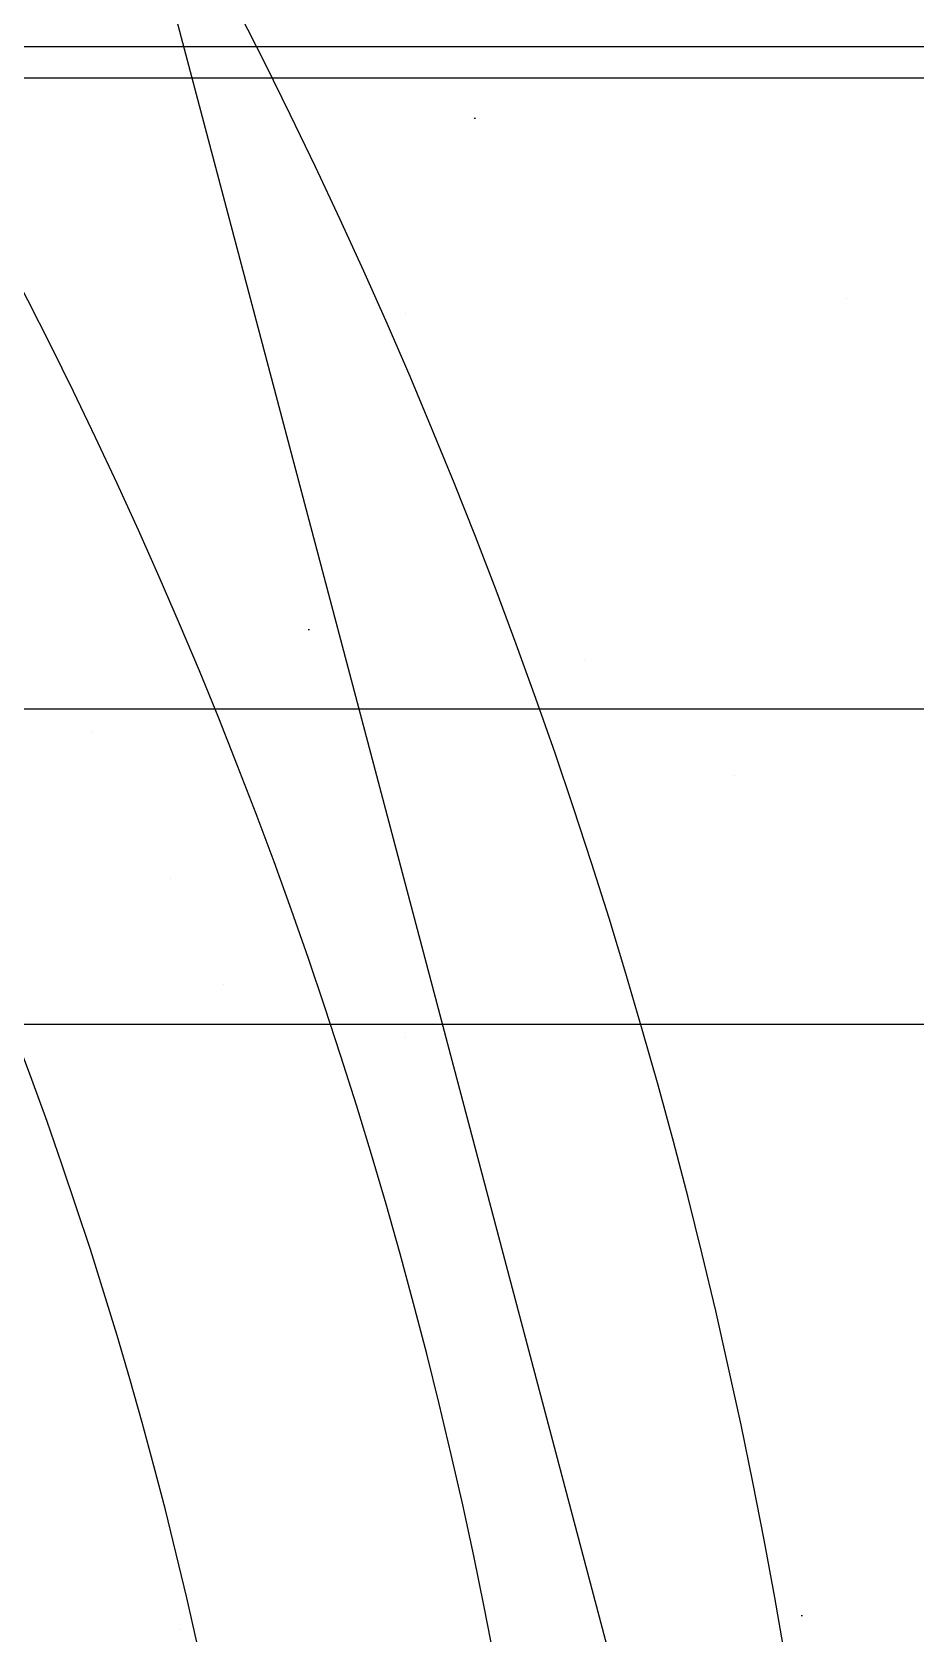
# Model space of a CAD drawing. Header units: inches. Extents: x -31 to 122, y -49 to 49.
# Drawn here: x 2.688 to 4.088, y 1.534 to 4.073 of the extents above; entities that cross this region are included whole.
import ezdxf

# ---------------------------------------------------------------- set-up
doc = ezdxf.new("R2010")
doc.units = ezdxf.units.IN
doc.header["$MEASUREMENT"] = 0

# ---------------------------------------------------------------- blocks, each defined once
blk = doc.blocks.new('HVRF25')
blk.add_circle((0, 0), 22)
blk = doc.blocks.new('HVRF19')
blk.add_circle((0, 0), 16.5)
blk = doc.blocks.new('HVRF13')
blk.add_circle((0, 0), 12)
blk = doc.blocks.new('HVRF37')
blk.add_circle((0, 0), 31)
blk = doc.blocks.new('HVRF31')
blk.add_circle((0, 0), 25)
blk = doc.blocks.new('*X130')
at = {"color": 0}
for p, q in [((4844.53125, 2932.8125), (4844.53125, 2932.8125)), ((4843.75, 2931.25), (4843.75, 2931.25))]:
    blk.add_line(p, q, dxfattribs=at)
blk = doc.blocks.new('hvtbeav1n')
blk.add_line((0, 4.05), (6.2229, 4.05))
at = {"color": 8, "extrusion": (0, 0, -1), "xscale": -1.349999999999909, "yscale": 1.35000000000008, "zscale": -1.35, "rotation": 180}
blk.add_blockref('*X130', (-6543.0404, 3960.839), dxfattribs=at)
blk = doc.blocks.new('*X132')
at = {"color": 0}
for p, q in [((4844.53125, 2932.8125), (4844.53125, 2932.8125)), ((4843.75, 2931.25), (4843.75, 2931.25))]:
    blk.add_line(p, q, dxfattribs=at)
blk = doc.blocks.new('hvtbeav1')
blk.add_line((0, 4.05), (6.2229, 4.05))
at = {"color": 8, "extrusion": (0, 0, -1), "xscale": -1.349999999999909, "yscale": 1.35000000000008, "zscale": -1.35, "rotation": 180}
blk.add_blockref('*X132', (-6543.0404, 3960.839), dxfattribs=at)
blk = doc.blocks.new('hvtb8c')
blk.add_line((6, 4), (0, 4))
blk = doc.blocks.new('hvtb8')
blk.add_line((6, 4), (0, 4))
blk = doc.blocks.new('hvtb6c')
blk.add_line((6, 3), (0, 3))
blk = doc.blocks.new('hvtb6')
blk.add_line((6, 3), (0, 3))
blk = doc.blocks.new('hvtb5c')
blk.add_line((10, 2.5), (0, 2.5))
blk = doc.blocks.new('hvtb5')
blk.add_line((10, 2.5), (0, 2.5))
blk = doc.blocks.new('hvtb22e')
at = {"color": 4}
blk.add_line((3.279, 3.6272), (3.279, 3.6272), dxfattribs=at)
blk = doc.blocks.new('hvtb19e')
at = {"color": 4}
blk.add_line((3.279, 2.48), (3.279, 2.48), dxfattribs=at)
blk = doc.blocks.new('hvtbsav2n')
h = blk.add_hatch()
h.set_pattern_fill('DOTS', color=8, scale=25, style=0)
h.paths.add_polyline_path([(21.62, 5), (14.5951, 5, -0.383554), (6.2227, 5), (0, 5), (0, -5), (6.2227, -5, -0.383554), (14.5951, -5), (21.62, -5)])
blk = doc.blocks.new('*X149')
at = {"color": 0}
blk.add_line((4549.21875, 2817.1875), (4549.21875, 2817.1875), dxfattribs=at)
blk = doc.blocks.new('hvtbsav2')
at = {"color": 8, "rotation": 180}
blk.add_blockref('*X149', (4553.0203, 2820.0818), dxfattribs=at)
blk = doc.blocks.new('*X151')
at = {"color": 0}
for p, q in [((4844.53125, 2932.8125), (4844.53125, 2932.8125)), ((4843.75, 2931.25), (4843.75, 2931.25))]:
    blk.add_line(p, q, dxfattribs=at)
blk = doc.blocks.new('hvtbsav1n')
blk.add_line((0, 4.05), (6.2229, 4.05))
at = {"color": 8, "extrusion": (0, 0, -1), "xscale": -1.350000000000023, "yscale": 1.35000000000008, "zscale": -1.35, "rotation": 180}
blk.add_blockref('*X151', (-6543.0404, 3960.839), dxfattribs=at)
blk = doc.blocks.new('*X153')
at = {"color": 0}
for p, q in [((4844.53125, 2932.8125), (4844.53125, 2932.8125)), ((4843.75, 2931.25), (4843.75, 2931.25))]:
    blk.add_line(p, q, dxfattribs=at)
blk = doc.blocks.new('hvtbsav1')
blk.add_line((0, 4.05), (6.2229, 4.05))
at = {"color": 8, "extrusion": (0, 0, -1), "xscale": -1.350000000000023, "yscale": 1.35000000000008, "zscale": -1.35, "rotation": 180}
blk.add_blockref('*X153', (-6543.0404, 3960.839), dxfattribs=at)
blk = doc.blocks.new('*X155')
at = {"color": 0}
blk.add_line((4599.21875, 2789.0625), (4599.21875, 2789.0625), dxfattribs=at)
blk = doc.blocks.new('hvtbhv2')
at = {"color": 8, "extrusion": (0, 0, -1), "xscale": -1, "zscale": -1, "rotation": 180}
blk.add_blockref('*X155', (-4602, 2792.0248), dxfattribs=at)
blk = doc.blocks.new('hvtbhv1')
h = blk.add_hatch()
h.set_pattern_fill('DOTS', color=8, scale=25, style=0)
h.set_pattern_definition([(0, (-1179.4241, -605.4397), (0.78125, 1.5625), [0, -1.5625])])
h.paths.add_polyline_path([(6.7036, 5), (0, 5), (0, -5), (6.7036, -5, -0.383554), (15.076, -5), (21.62, -5), (21.62, 5), (15.076, 5, -0.383554)])
blk = doc.blocks.new('*X158')
at = {"color": 0}
blk.add_line((5066.40625, 2820.3125), (5066.40625, 2820.3125), dxfattribs=at)
blk = doc.blocks.new('hvtbeav6n')
at = {"color": 8}
blk.add_blockref('*X158', (-5063.4155, -2817.7489), dxfattribs=at)
blk = doc.blocks.new('*X162')
at = {"color": 0}
blk.add_line((5066.40625, 2820.3125), (5066.40625, 2820.3125), dxfattribs=at)
blk = doc.blocks.new('hvtbeav6')
at = {"color": 8}
blk.add_blockref('*X162', (-5063.4155, -2817.7489), dxfattribs=at)
blk = doc.blocks.new('*X173')
at = {"color": 0}
blk.add_line((3104.7486, 789.0625), (3104.7486, 789.0625), dxfattribs=at)
blk = doc.blocks.new('hvtbeav4n')
at = {"color": 8}
blk.add_blockref('*X173', (-3101.1855, -785.9856), dxfattribs=at)
blk = doc.blocks.new('*X176')
at = {"color": 0}
blk.add_line((3103.9673, 787.5), (3103.9673, 787.5), dxfattribs=at)
blk = doc.blocks.new('hvtbeav4')
at = {"color": 8}
blk.add_blockref('*X176', (-3101.0605, -784.7687), dxfattribs=at)
blk = doc.blocks.new('*X178')
at = {"color": 0}
blk.add_line((4599.21875, 2789.0625), (4599.21875, 2789.0625), dxfattribs=at)
blk = doc.blocks.new('hvtbeav3n')
at = {"color": 8, "extrusion": (0, 0, -1), "xscale": -1, "zscale": -1, "rotation": 180}
blk.add_blockref('*X178', (-4602, 2792.0248), dxfattribs=at)
blk = doc.blocks.new('*X180')
at = {"color": 0}
blk.add_line((4599.21875, 2789.0625), (4599.21875, 2789.0625), dxfattribs=at)
blk = doc.blocks.new('hvtbeav3')
at = {"color": 8, "extrusion": (0, 0, -1), "xscale": -1, "zscale": -1, "rotation": 180}
blk.add_blockref('*X180', (-4602, 2792.0248), dxfattribs=at)
blk = doc.blocks.new('*X182')
at = {"color": 0}
blk.add_line((4549.21875, 2817.1875), (4549.21875, 2817.1875), dxfattribs=at)
blk = doc.blocks.new('hvtbeav2n')
at = {"color": 8, "rotation": 180}
blk.add_blockref('*X182', (4553.0203, 2820.0818), dxfattribs=at)
blk = doc.blocks.new('hvtbeav2')
h = blk.add_hatch()
h.set_pattern_fill('DOTS', color=8, scale=25, style=0)
h.paths.add_polyline_path([(21.62, 5), (14.9353, 5, -0.383554), (6.5629, 5), (0, 5), (0, -5), (6.5629, -5, -0.383554), (14.9353, -5), (21.62, -5)])
blk = doc.blocks.new('*X193')
at = {"color": 0}
blk.add_line((5066.40625, 2820.3125), (5066.40625, 2820.3125), dxfattribs=at)
blk = doc.blocks.new('hvtbsav6n')
at = {"color": 8}
blk.add_blockref('*X193', (-5063.4155, -2817.7489), dxfattribs=at)
blk = doc.blocks.new('*X197')
at = {"color": 0}
blk.add_line((5066.40625, 2820.3125), (5066.40625, 2820.3125), dxfattribs=at)
blk = doc.blocks.new('hvtbsav6')
at = {"color": 8}
blk.add_blockref('*X197', (-5063.4155, -2817.7489), dxfattribs=at)
blk = doc.blocks.new('*X208')
at = {"color": 0}
blk.add_line((3103.9673, 787.5), (3103.9673, 787.5), dxfattribs=at)
blk = doc.blocks.new('hvtbsav4n')
at = {"color": 8}
blk.add_blockref('*X208', (-3101.0605, -784.7687), dxfattribs=at)
blk = doc.blocks.new('*X211')
at = {"color": 0}
blk.add_line((3104.7486, 789.0625), (3104.7486, 789.0625), dxfattribs=at)
blk = doc.blocks.new('hvtbsav4')
at = {"color": 8}
blk.add_blockref('*X211', (-3101.1855, -785.9856), dxfattribs=at)
blk = doc.blocks.new('*X213')
at = {"color": 0}
blk.add_line((4599.21875, 2789.0625), (4599.21875, 2789.0625), dxfattribs=at)
blk = doc.blocks.new('hvtbsav3n')
at = {"color": 8, "extrusion": (0, 0, -1), "xscale": -1, "zscale": -1, "rotation": 180}
blk.add_blockref('*X213', (-4602, 2792.0248), dxfattribs=at)
blk = doc.blocks.new('*X215')
at = {"color": 0}
blk.add_line((4599.21875, 2789.0625), (4599.21875, 2789.0625), dxfattribs=at)
blk = doc.blocks.new('hvtbsav3')
at = {"color": 8, "extrusion": (0, 0, -1), "xscale": -1, "zscale": -1, "rotation": 180}
blk.add_blockref('*X215', (-4602, 2792.0248), dxfattribs=at)
blk = doc.blocks.new('jsl')
blk.add_line((4, 0), (2.7613, 4.6816))
blk = doc.blocks.new('J18')
blk.add_arc((-4.9941, 0), 9, 284.95707, 75.04293)
blk = doc.blocks.new('J16')
blk.add_arc((-4.4392, 0), 8, 284.95707, 75.04293)
blk = doc.blocks.new('J14')
blk.add_arc((-3.8843, 0), 7, 284.95707, 75.04293)

msp = doc.modelspace()

# ---------------------------------------------------------------- block references
for name in ['HVRF37', 'HVRF31', 'HVRF25', 'hvtbeav6n', 'hvtbeav6', 'hvtbsav6n', 'hvtbsav6', 'hvtb22e', 'HVRF19', 'hvtb19e', 'HVRF13', 'hvtbeav4', 'hvtbsav4n', 'hvtbsav4', 'hvtbeav3', 'hvtbsav3n', 'hvtbsav3', 'hvtbeav4n', 'J18', 'J16', 'J14', 'hvtbeav1', 'hvtb8c', 'hvtb8', 'hvtbsav2n', 'hvtbsav2', 'hvtbsav1n', 'hvtbsav1', 'hvtbhv2', 'hvtbeav3n', 'hvtbeav2', 'jsl', 'hvtb6c', 'hvtb6', 'hvtb5c', 'hvtb5', 'hvtbhv1', 'hvtbeav2n', 'hvtbeav1n']:
    msp.add_blockref(name, (0, 0))

doc.saveas('drawing.dxf')
